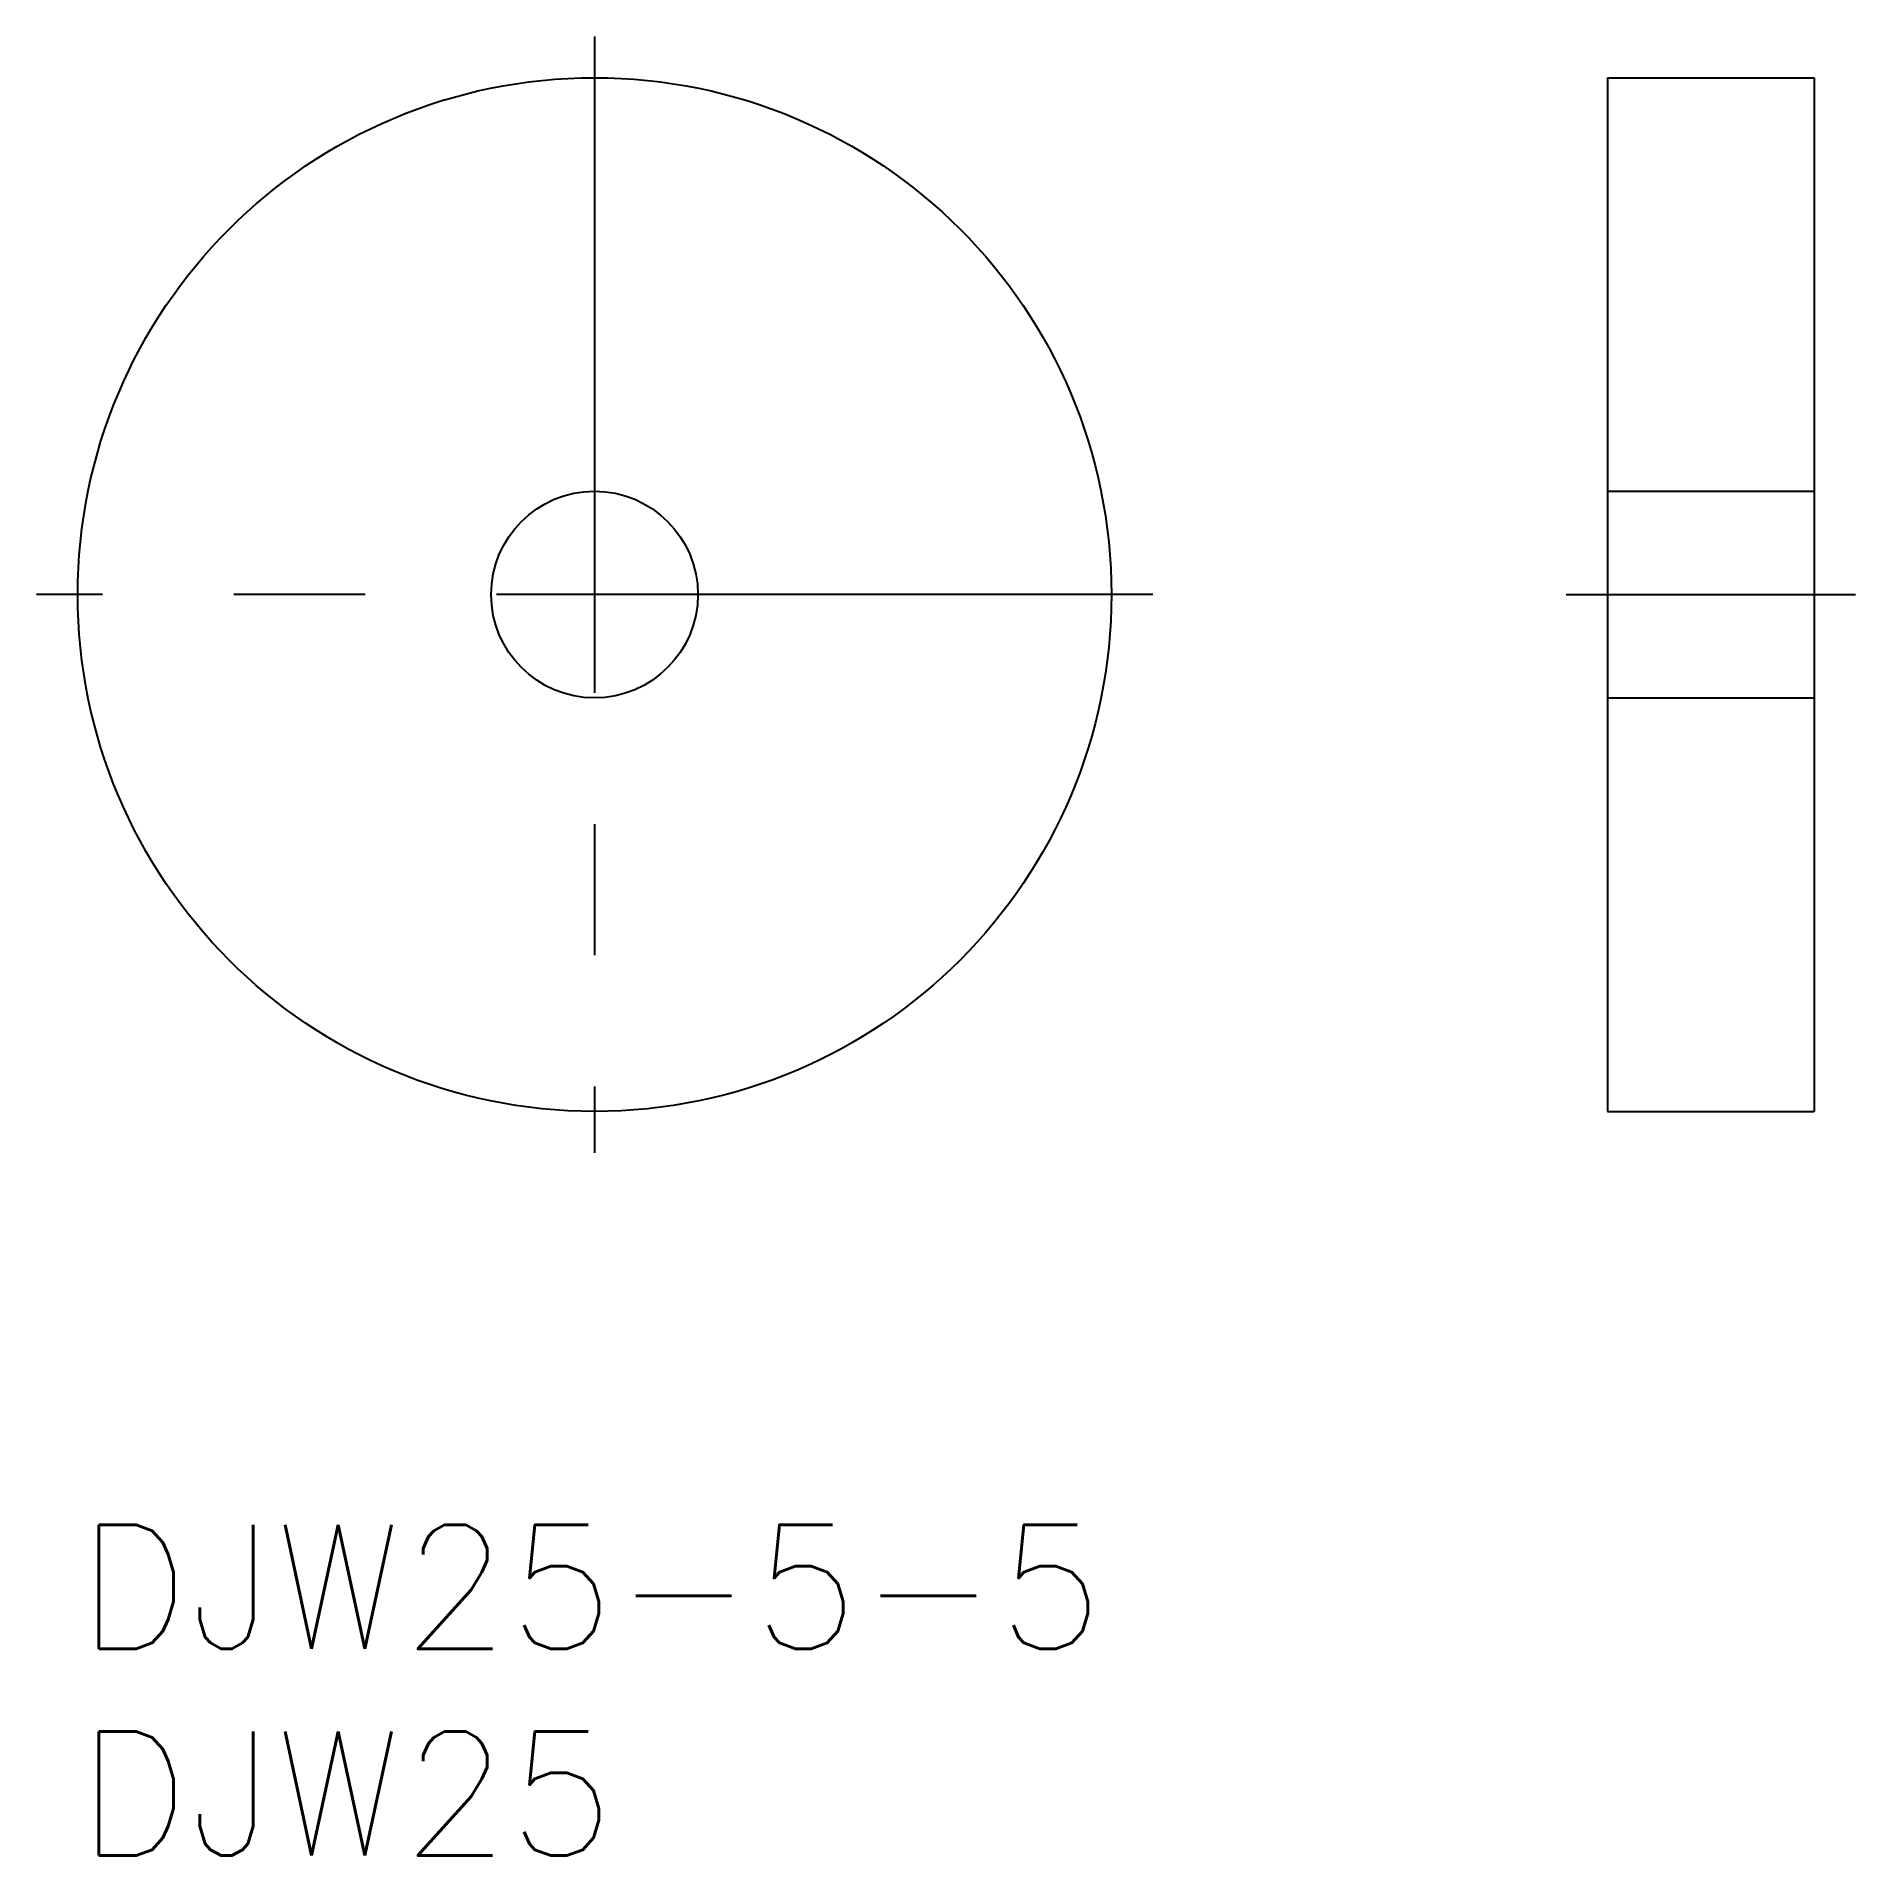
# Model space of a CAD drawing. Extents: x -1 to 43, y -8 to 36.
import ezdxf

# ---------------------------------------------------------------- set-up
doc = ezdxf.new("R2010")
doc.units = 0
doc.header["$LTSCALE"] = 0.5
doc.linetypes.add('CENTER', pattern=[50.8, 31.75, -6.35, 6.35, -6.35])
doc.linetypes.add('DASHED', pattern=[19.05, 12.7, -6.35])
for name, color, linetype in [('MSM_CENTER', 1, 'CENTER'), ('MSM_CONTINUOUS', 7, 'CONTINUOUS'), ('MSM_DASHED', 4, 'DASHED'), ('MSM_PART_NUMBER', 7, 'CONTINUOUS')]:
    doc.layers.add(name, color=color, linetype=linetype)
doc.styles.get("Standard").update_dxf_attribs({"font": 'txt.shx', "height": 1, "bigfont": 'bigfont.shx'})

# ---------------------------------------------------------------- blocks, each defined once
blk = doc.blocks.new('*U7')
at = {"layer": 'MSM_PART_NUMBER'}
blk.add_text('DJW25-5-5', height=3, dxfattribs=at).set_placement((0, -3))
blk = doc.blocks.new('*U8')
at = {"layer": 'MSM_PART_NUMBER'}
blk.add_text('DJW25', height=3, dxfattribs=at).set_placement((0, -8))

msp = doc.modelspace()

# ---------------------------------------------------------------- linework, layer by layer
at = {"layer": 'MSM_CENTER'}
for p, q in [((12.5, 36), (12.5, 9)), ((26, 22.5), (-1, 22.5)), ((36, 22.5), (43, 22.5))]:
    msp.add_line(p, q, dxfattribs=at)
at = {"layer": 'MSM_CONTINUOUS'}
for p, q in [((37, 35), (37, 10)), ((37, 35), (42, 35)), ((42, 35), (42, 10)), ((37, 10), (42, 10))]:
    msp.add_line(p, q, dxfattribs=at)
for radius in [12.5, 2.5]:
    msp.add_circle((12.5, 22.5), radius, dxfattribs=at)
at = {"layer": 'MSM_DASHED'}
for p, q in [((37, 25), (42, 25)), ((37, 20), (42, 20))]:
    msp.add_line(p, q, dxfattribs=at)

# ---------------------------------------------------------------- block references
at = {"layer": 'MSM_CONTINUOUS'}
for name in ['*U7', '*U8']:
    msp.add_blockref(name, (0, 0), dxfattribs=at)

doc.saveas('drawing.dxf')
